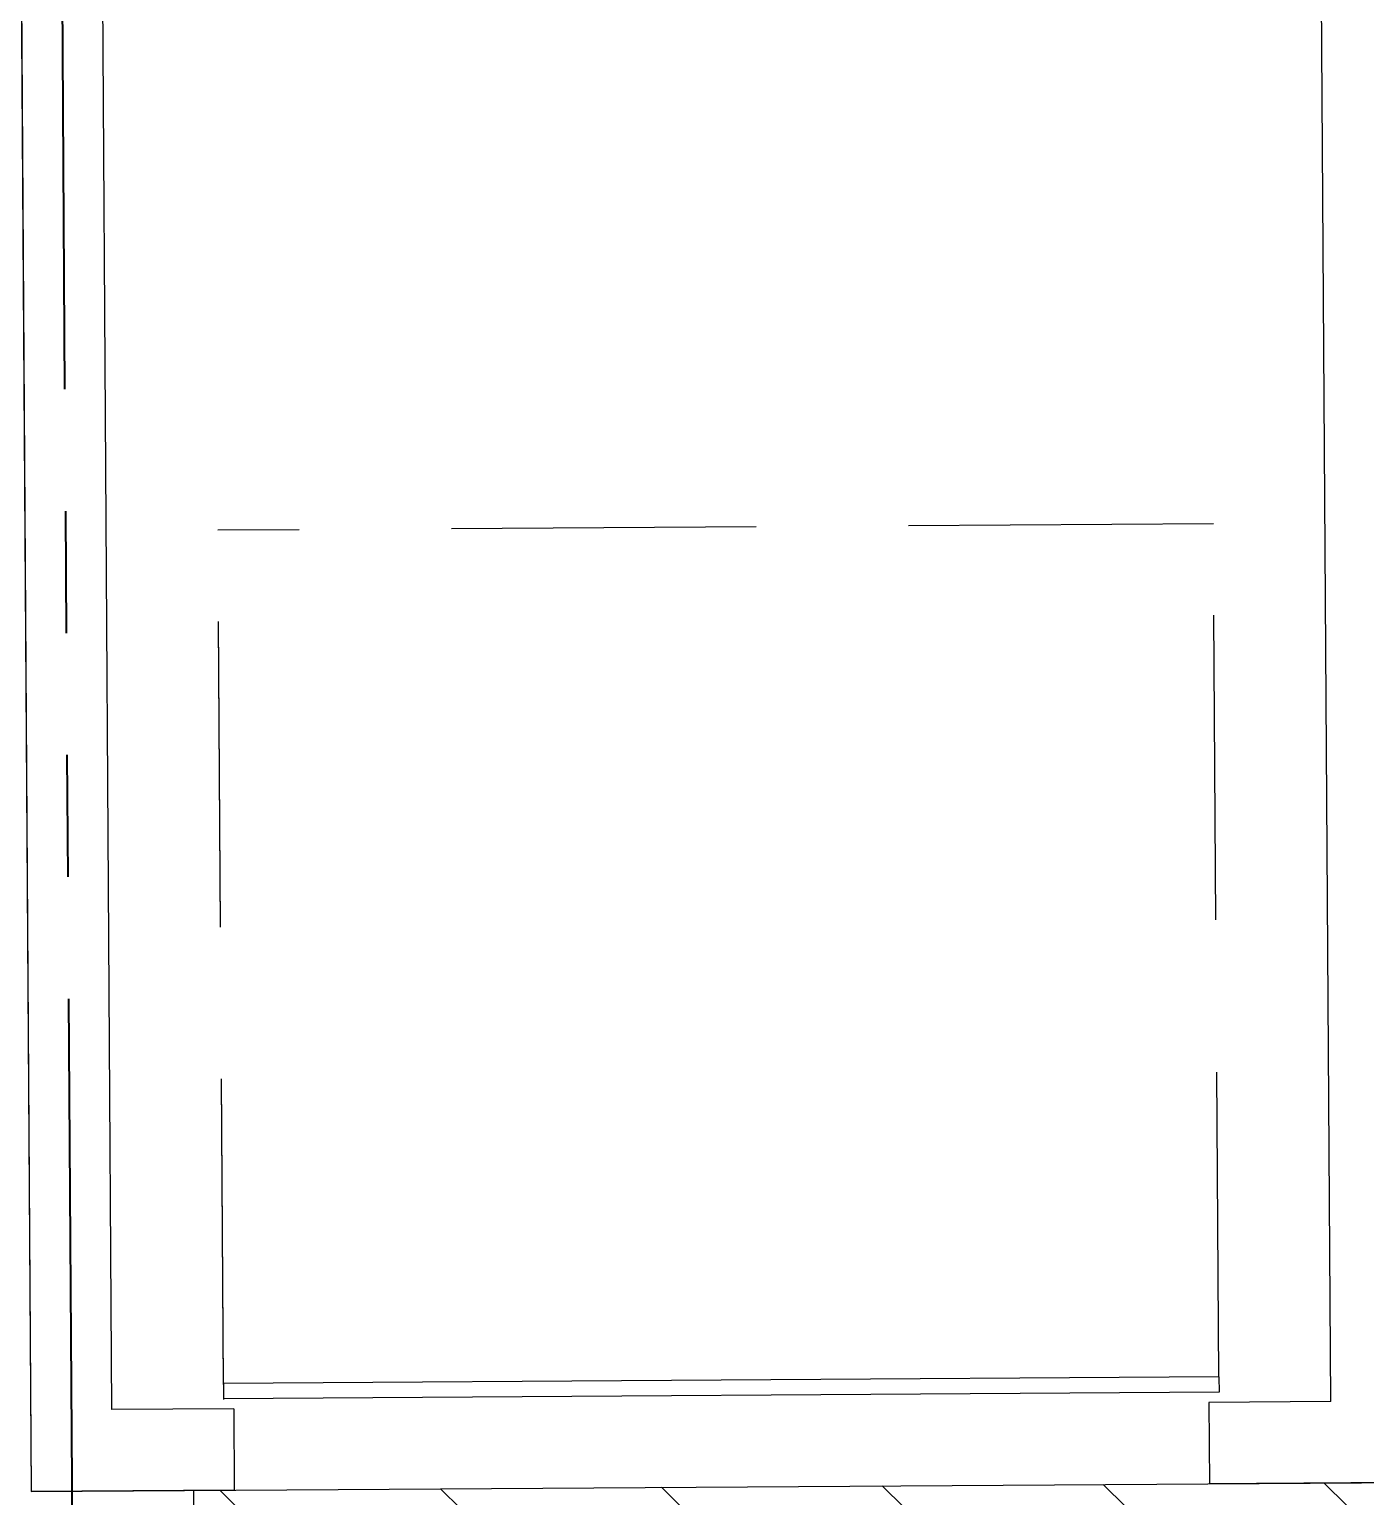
# Model space of a CAD drawing. Header units: feet. Extents: x 919634 to 928945, y 707022 to 708026.
# Drawn here: x 920297.11 to 920308.07, y 707522.53 to 707534.56 of the extents above; entities that cross this region are included whole.
import ezdxf

# ---------------------------------------------------------------- set-up
doc = ezdxf.new("R2010")
doc.units = ezdxf.units.FT
doc.header["$LTSCALE"] = 20
doc.header["$MEASUREMENT"] = 0
doc.linetypes.add('Site Plan$0$HIDDEN2', pattern=[0.1875, 0.125, -0.0625])
doc.linetypes.add('Site Plan$0$PHANTOM2', pattern=[1.25, 0.625, -0.125, 0.125, -0.125, 0.125, -0.125])
for name, color, linetype in [('-u-site-xref', 7, 'Continuous'), ('Site Plan$0$-u-site-bldg_interior', 252, 'Continuous'), ('Site Plan$0$SP-BLDG-ROOF ABOVE', 4, 'Site Plan$0$HIDDEN2'), ('Site Plan$0$SP-LOT PAVERS', 254, 'Continuous')]:
    doc.layers.add(name, color=color, linetype=linetype)
for name, color, linetype, lineweight in [('Site Plan$0$SP-LOT LINES', 252, 'Site Plan$0$PHANTOM2', 40), ('Site Plan$0$SP-SIDEWALK', 2, 'Continuous', 25), ('SP-BUILDING-FOOTPRINT', 1, 'Continuous', 25)]:
    doc.layers.add(name, color=color, linetype=linetype, lineweight=lineweight)
doc.layers.get('-u-site-xref').off()

# ---------------------------------------------------------------- blocks, each defined once
blk = doc.blocks.new('Site Plan')
at = {"layer": 'Site Plan$0$SP-LOT PAVERS'}
h = blk.add_hatch(dxfattribs=at)
h.set_pattern_fill('AR-HBONE', color=256, scale=0.32, angle=-89.58178215075662)
h.set_pattern_definition([(315.4182178492434, (4.999891299521551, 0.0329695928376168), (1.810145136983853, 0.01321298806884015), [3.84, -1.28]), (45.41821784924338, (5.911570362129707, -0.8654964817005141), (1.810145136983853, 0.01321298806884), [3.84, -1.28])])
h.paths.add_polyline_path([(920317.45426028, 707522.742296961), (920317.5847680299, 707502.7427227724), (920298.5818316888, 707502.618718609), (920298.4565357671, 707522.5790091414), (920308.4545198245, 707522.6442512505), (920308.322569356, 707542.8938213475), (920318.9888202952, 707542.9634242225), (920319.0170969742, 707538.6301831756), (920312.3507427737, 707538.5866817051), (920312.4543486338, 707522.7096699055)])
at = {"layer": 'Site Plan$0$-u-site-bldg_interior'}
for p, q in [((920297.7839759303, 707523.241301195, 1.997172001038086e-07), (920297.418297673, 707579.2794249153, 1.99717204207895e-07)), ((920296.8086107204, 707570.5253066542, 1.997172001038086e-07), (920297.1215423994, 707522.5702976069, 1.997172041204515e-07)), ((920307.7835170932, 707523.3065534652, 1.997172001038086e-07), (920307.6792637416, 707539.2827896739, 1.997172001038086e-07)), ((920306.8655104871, 707523.5089007578, 1.997172001038086e-07), (920298.6990176935, 707523.4556100933, 1.997172001038086e-07)), ((920298.6990176935, 707523.4556100933, 1.997172001038086e-07), (920298.6998333669, 707523.3306127546, 1.997172001038086e-07)), ((920298.6991238035, 707523.4481310914, 1.997172001038086e-07), (920298.699939477, 707523.3231337528, 1.997172001038086e-07)), ((920306.8655104871, 707523.5089007578, 1.997172001038086e-07), (920306.8663261606, 707523.3839034191, 1.997172001038086e-07)), ((920306.8663261606, 707523.3839034191, 1.997172001038086e-07), (920298.6998333669, 707523.3306127546, 1.997172001038086e-07)), ((920298.7837087082, 707523.2478249777, 1.997172001038086e-07), (920297.7839759303, 707523.241301195, 1.997172001038086e-07)), ((920298.7837087082, 707523.2478249777, 1.997172001038086e-07), (920298.7880589666, 707522.5811725048, 1.997172001038086e-07)), ((920307.7835170932, 707523.3065534652, 1.997172001038086e-07), (920306.7835383837, 707523.3000280777, 1.997172001038086e-07)), ((920306.7835383837, 707523.3000280777, 1.997172001038086e-07), (920306.787888642, 707522.6333756048, 1.997172001038086e-07)), ((920308.4545198245, 707522.6442512505, 1.997172001038086e-07), (920306.787888642, 707522.6333756048, 1.997172001038086e-07)), ((920298.7880589666, 707522.5811725048, 1.997172001038086e-07), (920297.1215423994, 707522.5702976069, 1.997172001033539e-07))]:
    blk.add_line(p, q, dxfattribs=at)
at = {"layer": 'Site Plan$0$SP-BLDG-ROOF ABOVE'}
for p, q in [((920306.8198327747, 707530.5087517238, 1.997172001038086e-07), (920298.653339981, 707530.4554610592, 1.997172001038086e-07)), ((920298.6990176935, 707523.4556100933, 1.997172001038086e-07), (920298.653339981, 707530.4554610592, 1.997172001038086e-07)), ((920298.6991238035, 707523.4481310914, 1.997172001038086e-07), (920298.6534460911, 707530.4479820575, 1.997172001038086e-07)), ((920306.8655104871, 707523.5089007578, 1.997172001038086e-07), (920306.8198327747, 707530.5087517238, 1.997172001038086e-07))]:
    blk.add_line(p, q, dxfattribs=at)
at = {"layer": 'Site Plan$0$SP-LOT LINES', "ltscale": 0.4, "elevation": 1.99717204207895e-07}
blk.add_lwpolyline([(920274.9722019634, 707596.4666547023), (920296.971733571, 707596.6102132272), (920297.5851199955, 707502.6122145406), (920275.5855883879, 707502.4686560157)], close=True, dxfattribs=at)
at = {"layer": 'Site Plan$0$SP-SIDEWALK'}
blk.add_line((920298.5817455875, 707502.6187180473, 1.99717204207895e-07), (920298.4565357671, 707522.5790091415, 1.99717204207895e-07), dxfattribs=at)

msp = doc.modelspace()

# ---------------------------------------------------------------- block references
at = {"layer": '-u-site-xref'}
msp.add_blockref('Site Plan', (0, 0), dxfattribs=at)

# ---------------------------------------------------------------- next in the draw order: linework, layer by layer
at = {"layer": 'SP-BUILDING-FOOTPRINT', "elevation": 1.99717204207895e-07}
msp.add_lwpolyline([(920252.7670032731, 707576.7588375859), (920252.9898906277, 707542.5928979334), (920264.322981902, 707542.66685232), (920264.455182803, 707522.4078123239), (920275.1216381323, 707522.4750010032), (920275.1732925111, 707514.5496027942), (920286.506505288, 707514.6235579737), (920286.3743661916, 707534.8731267769), (920297.0406171308, 707534.9427296792), (920297.1213537713, 707522.570296376), (920308.4547084527, 707522.6442524815), (920308.3223807277, 707542.8938201165), (920318.988820295, 707542.9634242499), (920319.0402227513, 707535.086288687)], dxfattribs=at)

doc.saveas('drawing.dxf')
